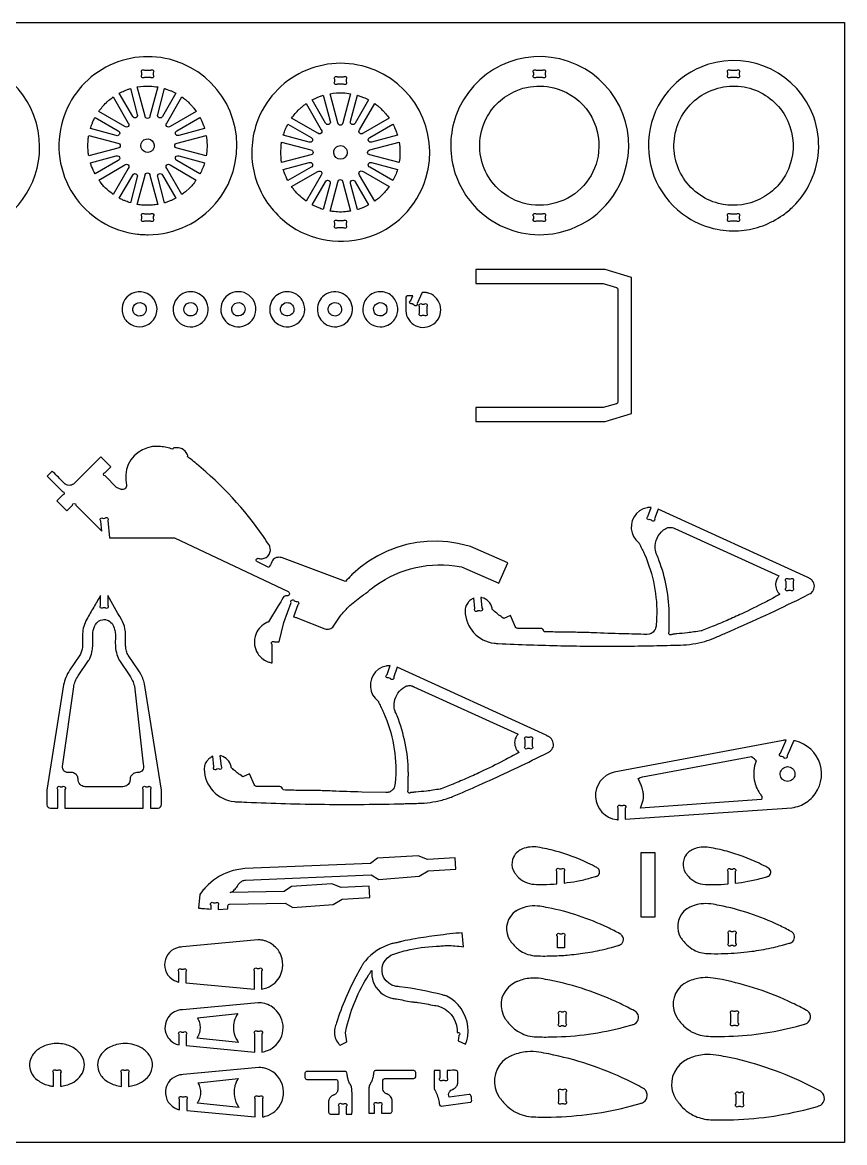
# Model space of a CAD drawing. Extents: x -1643 to 1837, y -1145 to 742.
# Drawn here: x 452 to 1837, y -1145 to 742 of the extents above; entities that cross this region are included whole.
import ezdxf

# ---------------------------------------------------------------- set-up
doc = ezdxf.new("R2010")
doc.units = 0
doc.header["$MEASUREMENT"] = 0
doc.layers.get('0').update_dxf_attribs({"linetype": 'CONTINUOUS'})
doc.layers.add('SECTIONCUTEDGES', color=18, linetype='CONTINUOUS')

msp = doc.modelspace()

# ---------------------------------------------------------------- linework, layer by layer
msp.add_lwpolyline([(1837.2, -1144.6), (-1643.2, -1144.6), (-1643.2, 741.9), (1837.2, 741.9)], close=True)
at = {"layer": 'SECTIONCUTEDGES'}
for points in [[(209.6, 444.5, 0.325322), (377.3, 389.5, 0.325497), (481.1, 532.1, 0.371858), (353.1, 680.4, 0.371962), (187.7, 575.4, 0.115164), (183.4, 507.4, 0.115322)], [(664.1, 384.4, 0.112364), (728.6, 399.3, 0.210055), (807, 490.9, 0.414116), (706.8, 677.8, 0.414311), (520, 577.7, 0.221929), (538.1, 452, 0.222236), (646, 385.4, 0.015157), (654.8, 384.7, 0.014233)], [(1231, 416.5, 0.206957), (1345.9, 386.1, 0.283205), (1466, 487.5, 0.410681), (1372, 676.2, 0.410721), (1182.3, 584.5, 0.157062), (1179.6, 492.7, 0.156826)], [(657.6, 661.2), (668.2, 661.2, -1), (672.5, 657), (672.5, 653.5, -1), (668.2, 649.2), (657.6, 649.2, -1), (653.3, 653.5), (653.3, 657, -1)], [(890.4, 409.7, 0.254136), (1030.2, 379.1, 0.254134), (1131.9, 479.7, 0.414116), (1031.7, 666.6, 0.414311), (844.9, 566.4, 0.14489), (844.4, 481.3, 0.144775)], [(1317.7, 661.2), (1328.3, 661.2, -1), (1332.6, 657), (1332.6, 653.5, -1), (1328.3, 649.2), (1317.7, 649.2, -1), (1313.4, 653.5), (1313.4, 657, -1)], [(1572.4, 413.7, 0.096009), (1622.5, 393.6, 0.068853), (1663.3, 391.5, 0.067711), (1699.2, 399.5, 0.064759), (1733.3, 417.5, 0.042288), (1751.1, 432.4, 0.076087), (1777.1, 467.6, 0.210202), (1785.1, 582.7, 0.404304), (1606.2, 670.8, 0.290152), (1507.9, 553, 0.289788)], [(1644.9, 661.2), (1655.5, 661.2, -1), (1659.7, 657), (1659.7, 653.5, -1), (1655.5, 649.2), (1644.9, 649.2, -1), (1640.6, 653.5), (1640.6, 657, -1)], [(982.5, 650), (993.1, 650, -1), (997.4, 645.7), (997.4, 642.2, -1), (993.1, 638), (982.5, 638, -1), (978.3, 642.2), (978.3, 645.7, -1)], [(633.9, 630.4), (645.5, 586.9, -1), (637.8, 583.7), (615.3, 622.7, -0.012176), (623.7, 626.7, -0.019565), (629.1, 628.9, -0.009363), (631.5, 629.7, 0.003121)], [(680, 633.2), (666.9, 584.2, -1), (658.7, 584.2), (645.6, 633.2, -0.057699), (667.1, 634.5, -0.024823)], [(710.4, 622.8), (687.8, 583.7, -1), (680.1, 586.9), (691.7, 630.5, 0.006199), (692.2, 630.4, -0.0186), (692.6, 630.3), (701.9, 626.9, -0.018388), (706.2, 624.9, 0.006129)], [(1005, 621.9), (991.8, 572.9, -1), (983.6, 572.9), (970.5, 621.9, -0.057699), (992, 623.3, -0.024823)], [(1253.6, 461.6, -0.211285), (1222.6, 536.5, -0.111358), (1233.5, 580, -0.08886), (1254.1, 607.4, -0.085912), (1283.8, 626.8, -0.063127), (1307.3, 633.5, -0.114379), (1352.8, 630.2, -0.173245), (1406.7, 589.7, -0.172762), (1422.8, 524, -0.286521), (1357.7, 440.1, -0.286207)], [(1715.8, 458.4, -0.083314), (1686.7, 440.9, -0.158081), (1625, 437, -0.418063), (1553.2, 560.5, -0.417665), (1677.6, 630.9, -0.195857), (1737.2, 584.3, -0.195502), (1747.3, 509.2, -0.076037), (1735.4, 481.2, -0.077055)], [(605, 616.4), (630.4, 572.5, -1), (624.6, 566.7), (580.7, 592, -0.014778), (586.6, 599.5, -0.028539), (593.5, 606.9, -0.018438), (597.7, 610.7, -0.011345)], [(744.9, 592), (701, 566.7, -1), (695.2, 572.5), (720.6, 616.4, 0.006303), (723.7, 614.1, -0.01891), (726.8, 611.8, -0.017187), (730.5, 608.6, -0.012321), (735.3, 603.7, -0.018926), (739.3, 599.2, -0.012469)], [(930, 605.2), (955.4, 561.2, -1), (949.6, 555.4), (905.6, 580.8, -0.014778), (911.5, 588.3, -0.028539), (918.4, 595.6, -0.018438), (922.7, 599.4, -0.011345)], [(958.8, 619.2), (970.5, 575.7, -1), (962.7, 572.5), (940.2, 611.4, -0.012176), (948.6, 615.4, -0.019565), (954, 617.6, -0.009363), (956.4, 618.4, 0.003121)], [(1035.3, 611.5), (1012.8, 572.5, -1), (1005, 575.7), (1016.7, 619.2, 0.006199), (1017.1, 619.1, -0.0186), (1017.6, 619), (1026.9, 615.6, -0.018388), (1031.1, 613.6, 0.006129)], [(1069.9, 580.8), (1025.9, 555.4, -1), (1020.1, 561.2), (1045.5, 605.1, 0.006303), (1048.6, 602.9, -0.01891), (1051.7, 600.5, -0.017187), (1055.4, 597.3, -0.012321), (1060.2, 592.5, -0.018926), (1064.2, 588, -0.012469)], [(574.4, 581.8), (613.4, 559.3, -1), (610.1, 551.5), (566.7, 563.2, -0.012918), (569.4, 570.9, -0.018758), (571.5, 576.1, -0.010898), (572.9, 579, 0.003632)], [(759, 563.2), (715.5, 551.5, -1), (712.3, 559.3), (751.2, 581.8, -0.026072), (755.1, 573.7, -0.02074)], [(899.3, 570.6), (938.3, 548.1, -1), (935.1, 540.3), (891.6, 551.9, -0.012918), (894.3, 559.7, -0.018758), (896.5, 564.9, -0.010898), (897.9, 567.7, 0.003632)], [(1083.9, 551.9), (1040.4, 540.3, -1), (1037.2, 548.1), (1076.2, 570.6, -0.026072), (1080, 562.5, -0.020703)], [(563.9, 551.5), (612.9, 538.4, -1), (612.9, 530.2), (563.9, 517, 0.006429), (563.3, 520.6, -0.01929), (562.8, 524.1), (562.3, 534.3), (562.8, 544.4, -0.018896), (563.3, 548, 0.006298)], [(761.7, 517.1), (712.7, 530.2, -1), (712.7, 538.4), (761.7, 551.5, -0.035509), (763.1, 535.7, -0.037792), (762.3, 520.8, -0.007975), (762, 518.9, 0.002658)], [(667.2, 523.7, -0.781821), (654, 541.5, -0.781093), (674, 532, -0.122906), (671.6, 527, -0.122447)], [(888.8, 540.2), (937.8, 527.1, -1), (937.8, 518.9), (888.8, 505.8, 0.006429), (888.2, 509.3, -0.01929), (887.7, 512.9), (887.2, 523), (887.7, 533.2, -0.018896), (888.2, 536.7, 0.006298)], [(992, 512.4, -0.385134), (977.7, 517.6, -0.384041), (981.4, 532.5, -0.445044), (997.8, 528.4, -0.443903)], [(1086.7, 505.8), (1037.6, 518.9, -1), (1037.6, 527.1), (1086.6, 540.3, -0.035509), (1088.1, 524.4, -0.037792), (1087.2, 509.6, -0.007975), (1087, 507.7, 0.002658)], [(566.6, 505.3), (610.1, 517, -1), (613.4, 509.2), (574.4, 486.7, -0.020623), (568.6, 499.5, -0.019978), (566.8, 504.4, -0.019766), (566.7, 504.9, 0.006588)], [(751.2, 486.7), (712.3, 509.2, -1), (715.5, 517), (759, 505.4, -0.023422), (755.6, 496, -0.022807)], [(580.7, 476.5), (624.6, 501.9, -1), (630.4, 496.1), (605.1, 452.2, -0.024397), (594.8, 460.4, -0.042082), (584.6, 471.3, -0.010889), (582.6, 473.9, 0.00363)], [(720.6, 452.1), (695.2, 496.1, -1), (701, 501.9), (744.9, 476.5, -0.014529), (738.4, 468.2, -0.022653), (733.9, 463.2), (726.8, 456.8, -0.018394), (723.7, 454.4, 0.006131)], [(891.5, 494.1), (935.1, 505.8, -1), (938.3, 498), (899.3, 475.5, -0.020623), (893.5, 488.2, -0.019978), (891.8, 493.2, -0.019766), (891.6, 493.6, 0.006588)], [(905.6, 465.3), (949.6, 490.6, -1), (955.4, 484.8), (930, 440.9, -0.024397), (919.8, 449.2, -0.042082), (909.5, 460.1, -0.010889), (907.5, 462.7, 0.00363)], [(1045.5, 440.9), (1020.1, 484.8, -1), (1025.9, 490.6), (1069.9, 465.3, -0.014529), (1063.4, 457, -0.022653), (1058.8, 452), (1051.7, 445.5, -0.018394), (1048.6, 443.2, 0.006131)], [(1076.2, 475.5), (1037.2, 498, -1), (1040.4, 505.8), (1083.9, 494.1, -0.023422), (1080.5, 484.7, -0.022807)], [(615.3, 445.8), (637.8, 484.8, -1), (645.6, 481.6), (633.9, 438.1, -0.012234), (626.4, 440.7, -0.017991), (621.4, 442.8, -0.010478), (618.3, 444.3, 0.003492)], [(645.6, 435.4), (658.7, 484.4, -1), (666.9, 484.4), (680, 435.4, -0.013089), (671.3, 434.3, -0.036535), (657.8, 434, -0.015577), (652.4, 434.4, -0.012352)], [(691.7, 438.1), (680.1, 481.6, -1), (687.8, 484.8), (710.4, 445.8, 0.006248), (706.2, 443.7, -0.018746), (701.9, 441.7), (692.6, 438.3, -0.018599), (692.2, 438.2, 0.006199)], [(940.2, 434.6), (962.7, 473.6, -1), (970.5, 470.4), (958.8, 426.9, -0.012234), (951.3, 429.5, -0.017991), (946.3, 431.6, -0.010478), (943.3, 433, 0.003492)], [(970.5, 424.1), (983.6, 473.1, -1), (991.8, 473.1), (1005, 424.1, -0.013089), (996.2, 423, -0.036535), (982.7, 422.7, -0.015577), (977.3, 423.2, -0.012352)], [(1016.7, 426.8), (1005, 470.4, -1), (1012.8, 473.6), (1035.3, 434.5, 0.006248), (1031.1, 432.4, -0.018746), (1026.9, 430.4), (1017.6, 427, -0.018599), (1017.1, 426.9, 0.006199)], [(672.5, 415.1), (672.5, 411.6, -1), (668.2, 407.3), (657.6, 407.3, -1), (653.3, 411.6), (653.3, 415.1, -1), (657.6, 419.3), (668.2, 419.3, -1)], [(1317.7, 419.3), (1328.3, 419.3, -1), (1332.6, 415.1), (1332.6, 411.6, -1), (1328.3, 407.3), (1317.7, 407.3, -1), (1313.4, 411.6), (1313.4, 415.1, -1)], [(1644.9, 419.3), (1655.5, 419.3, -1), (1659.7, 415.1), (1659.7, 411.6, -1), (1655.5, 407.3), (1644.9, 407.3, -1), (1640.6, 411.6), (1640.6, 415.1, -1)], [(982.5, 408.1), (993.1, 408.1, -1), (997.4, 403.8), (997.4, 400.3, -1), (993.1, 396.1), (982.5, 396.1, -1), (978.3, 400.3), (978.3, 403.8, -1)], [(1215.9, 69.8), (1433.8, 69.8), (1478.3, 83.3), (1478.3, 312.1), (1433.8, 325.7), (1215.9, 325.7), (1215.9, 302.4), (1430.3, 302.4), (1452.9, 295.6, -0.331314), (1455.1, 292.8), (1455.1, 102.7, -0.331314), (1452.9, 99.8), (1430.3, 93.1), (1215.9, 93.1)], [(630.6, 236, 0.865068), (673.9, 275.2, 0.86425), (621.2, 250, 0.072818), (624.8, 242.3, 0.072347)], [(717.8, 235.1, 0.318391), (751.9, 234.2, 0.317954), (764.1, 266.2, 0.517503), (719, 283.3, 0.517001)], [(797.1, 236, 0.74091), (844.2, 267.2, 0.740811), (787.6, 267.6, 0.14889), (787.5, 250.3, 0.148825)], [(879.3, 236, 0.331799), (914.6, 234.3, 0.331521), (926.3, 267.6, 0.502041), (881.7, 283.3, 0.501728)], [(962, 234.3, 0.63423), (1007.9, 261.6, 0.633992), (957.6, 279.7, 0.223996), (949.1, 256, 0.223818)], [(1037.3, 235.1, 0.166963), (1054.9, 229.2, 0.218695), (1077.8, 240, 0.177291), (1084.5, 258.4, 0.171132), (1077.8, 277.6, 0.189397), (1059.6, 288, 0.183559), (1038.5, 283.3, 0.164151), (1027.3, 268.9, 0.158029), (1026.8, 250, 0.081931), (1030.7, 242, 0.075339)], [(1125.3, 287.3), (1117.2, 268.7, -1), (1111.6, 266.5), (1108.4, 267.9, -1), (1106.2, 273.5), (1109.7, 281.5), (1101, 281.5, 0.146455), (1099.4, 280.7, 0.196282), (1097.8, 277.1), (1097.8, 256.3, 0.597776), (1144.9, 234.1, 0.597766), (1137.5, 285.6, 0.052723), (1132, 286.9, 0.044487)], [(646, 247.9, -0.127868), (640.8, 251.3, -0.137935), (638.3, 256.5, -0.320239), (643.9, 268.6, -0.324958), (657, 267.2, -0.217691), (660.8, 258.4, -0.220677), (656.6, 250, -0.140127), (650.6, 247.5, -0.112138)], [(732.6, 247.8, -0.15519), (726.5, 251.9, -0.312546), (725.8, 264.7, -0.392669), (740.6, 268.9, -0.389755), (745.9, 254.4, -0.204093), (739.9, 248.4, -0.136251), (733.2, 247.7, -0.015884), (732.9, 247.7, -0.015468)], [(808.6, 250, -0.389326), (806.7, 265.4, -0.393682), (821.7, 268.5, -0.425563), (825.3, 252.6, -0.30245), (813.5, 247.7, -0.064927), (811, 248.5, -0.063676)], [(887.4, 254.9, -0.275396), (889.4, 266.1, -0.267762), (900.4, 269.9, -0.183622), (907, 265.9, -0.175376), (909.5, 258.2, -0.249087), (904.2, 249.2, -0.472136)], [(974.6, 248.1, -0.160814), (969.1, 252.5, -0.156528), (967.1, 259.4, -0.261047), (972.8, 268.6, -0.251161), (983.9, 268.8, -0.13635), (988.1, 264.9, -0.240204), (988.9, 254.4, -0.195756), (983.1, 248.4, -0.192418)], [(1051.1, 248.1, -0.355945), (1043.7, 260.5, -0.188687), (1047.8, 267.5, -0.315158), (1060.9, 268.4, -0.316961), (1066.1, 256.5, -0.219082), (1060.6, 248.9, -0.217765)], [(1125.6, 267.4), (1129.1, 267.4, -1), (1133.3, 263.2), (1133.3, 252.5, -1), (1129.1, 248.3), (1125.6, 248.3, -1), (1121.3, 252.5), (1121.3, 263.2, -1)], [(493.8, -22.4), (519.6, -48.3, -1), (519.6, -54.3), (509.9, -63.9), (526.7, -80.7), (536.3, -71.1, -1), (542.3, -71.1), (585.9, -114.7), (584.2, -98, -1), (588, -93.4), (591.1, -93.1, -1), (595.7, -96.8), (598.7, -126.4), (708.4, -126.4), (899.8, -216.8, -0.168887), (901.7, -218.8, -0.362921), (900.5, -223.1, -0.089504), (899.3, -223.6, -0.079719), (898, -223.7, 0.015746), (896.2, -223.7, 0.104795), (894.2, -224.1, 0.167951), (891.2, -226.8, -0.009744), (883.1, -240.9), (866.6, -267.7, -0.104608), (866.1, -267.9, 0.035992), (863.9, -268.8, 0.188726), (845.7, -287.4, 0.136053), (843.2, -307, 0.111308), (848.5, -320.9, 0.142971), (864.4, -334.4, 0.032757), (867.2, -335.4, 0.017693), (872.6, -336.8), (872.6, -305.7, -1), (876.9, -301.4), (884.6, -301.4), (892.7, -268.5), (904.6, -234.9, -1), (910.1, -232.3), (913.4, -233.5, -1), (915.9, -238.9), (908.8, -259, -0.0051), (913.6, -260.5, -0.011435), (915.8, -261.2), (961.7, -279.3, 0.161502), (969.8, -279.6, 0.169689), (976.2, -275, 0.018768), (978.3, -271.6, -0.030198), (987.3, -258.3, -0.042786), (1003.8, -240.3, -0.036783), (1026.1, -222.6, -0.013895), (1028.4, -221.1, 0.025116), (1030.8, -219.6, 0.025774), (1033.9, -217, -0.018155), (1039.6, -212.1, -0.204103), (1180.4, -173.2), (1191.8, -175.1), (1254.9, -202.7), (1269.9, -168.4), (1206.8, -140.8), (1185.7, -135.8), (1168.5, -133.1), (1151.1, -132), (1133.7, -132.3), (1116.4, -134.2), (1099.3, -137.5), (1082.6, -142.4), (1066.3, -148.6), (1050.7, -156.3), (1035.8, -165.2), (1021.7, -175.5), (1008.5, -186.9, 0.013028), (1006, -189.3, -0.002171), (996.4, -199.4), (888.6, -159.5, 0.161142), (880, -159.5, 0.167596), (873.4, -164.5, 0.03262), (872.1, -166.8, -0.002417), (867.4, -176.1), (846.9, -165.8, -0.162704), (846.1, -164.5, -0.252017), (846.9, -161.5, -0.283369), (850.1, -160.7, 0.098494), (856, -161.3, 0.501374), (868.7, -140.6, 0.048434), (867.5, -138.1, 0.007698), (858, -123.9, 0.069513), (745.4, -1.5, 0.005338), (735.2, 6.7, 0.010401), (729.9, 10.7, -0.035073), (730.4, 11.6, 0.136057), (730.6, 12.1, 0.100505), (730.5, 12.5, 0.016455), (729.6, 14.5, 0.341491), (708.6, 25.4, 0.016455), (706.4, 25, 0.112005), (706.1, 24.8, 0.134653), (705.9, 24.5, -0.022312), (705.3, 23.2, 0.028235), (695.1, 25.9, 0.028606), (684.8, 27.5, 0.006314), (681.6, 27.8, 0.013802), (680.2, 27.8), (671.3, 27.5), (662.7, 25.6), (654.5, 22.3), (646.9, 17.7), (640.3, 11.9), (634.7, 5), (630.4, -2.8), (627.5, -11.1), (626, -19.8), (626, -28.7), (627.6, -37.4, -0.120312), (626.9, -40.7, -0.115005), (624.7, -43.5, -0.125142), (621.8, -44.8, -0.119875), (618.5, -44.6), (610.8, -41.6), (591.5, -22, -1), (591.5, -16.1), (601.2, -6.4), (584.4, 10.4), (539.4, -34.5, -0.145804), (533, -37.7, -0.210214), (524, -35.5, -0.016381), (523.6, -35.2, -0.008191), (522.8, -34.5, -0.009829), (518.7, -30.4, 0.001638), (502.3, -13.9)], [(1523, -77.6), (1517.2, -94, -1), (1511.8, -96.6), (1508.5, -95.4, -1), (1505.9, -90), (1511.3, -74.9, -0.009124), (1506.8, -75.2, 0.035207), (1504.4, -75.5), (1497.8, -77.5), (1491.8, -80.9), (1486.6, -85.4), (1482.4, -91), (1479.5, -97.2), (1477.9, -103.9), (1477.8, -110.8), (1479.1, -117.6), (1481.8, -124), (1485.7, -129.6), (1490.7, -134.4, -0.066761), (1491.3, -135.5, 0.023228), (1492.2, -137.5, 0.00512), (1496.2, -145.6, -0.014428), (1500, -153.7, -0.05613), (1516.5, -206.5, -0.057387), (1520.5, -260.4, -0.014084), (1519.5, -274.9, -0.122169), (1517.1, -281.9, -0.258679), (1503.9, -288.8, -0.000991), (1463.3, -287.8, -0.003047), (1413.7, -286.1, 0.006155), (1387, -285.3, 0.003714), (1373.3, -285.2, -0.004918), (1359.6, -285.1, -0.002398), (1345.4, -284.7, 0.000799), (1331.2, -284.3, 0.028598), (1330, -281.6, 0.161536), (1327.5, -279.2, 0.057098), (1326.3, -278.8, 0.047308), (1324.9, -278.6), (1286.6, -278.6, -0.081624), (1284.8, -278, -0.074835), (1283, -276.9, -0.020482), (1282.6, -276.5, -0.045194), (1282.5, -276.4), (1274.5, -257.1), (1263, -261.9), (1260.4, -260.2, -0.015251), (1253, -254.7, -0.015251), (1245.9, -248.7, 0.009145), (1244, -247.1, -0.096768), (1243.6, -246.6, -0.120073), (1243.5, -245.9, 0.047499), (1243.3, -244.6, 0.141524), (1237.3, -233.3, 0.141524), (1226.3, -227, 0.016567), (1225.4, -226.8, -0.005522), (1224.5, -226.6), (1226.3, -244.2, -1), (1222.5, -248.8), (1219, -249.2, -1), (1214.4, -245.4), (1212.5, -227.2, 0.004185), (1207.3, -230.8, 0.073254), (1202.8, -235, 0.086359), (1199.1, -241.7, 0.085895), (1197.9, -249.3, 0.181323), (1212.2, -285.7, 0.182665), (1246.7, -303.5, 0.017132), (1253.4, -304.1, 0.002988), (1307.4, -306.3, 0.006952), (1411.4, -308.5, 0.006952), (1515.5, -307.8, 0.001959), (1560.6, -306.7, 0.061284), (1601.5, -300.5, 0.032703), (1618.5, -294.5, 0.000916), (1636.6, -286.7, 0.00617), (1696.8, -259.9, 0.006143), (1756.5, -231.4), (1778.3, -220.6, 0.107121), (1783.5, -215.9, 0.158648), (1786.3, -207.5, 0.179758), (1782.8, -198.1, 0.084569), (1778.3, -194.4, 0.011402), (1776.8, -193.6, 0.006019), (1774, -192.2)], [(1547, -288.7), (1545.9, -288.7, -1), (1541.7, -284.4), (1541.7, -282, -0.005457), (1541.7, -269.7, -0.005557), (1541.8, -263.9, 0.010785), (1541.9, -258, 0.044291), (1537.3, -209.5, 0.045327), (1524.4, -163.6, 0.011839), (1520.3, -153.6, -0.056794), (1518.6, -148, -0.12358), (1519.6, -130.9, -0.12042), (1528.7, -115.9, -0.074062), (1536.3, -110.3, -0.231079), (1550, -109.8, -0.017826), (1550.6, -110.1, 0.011527), (1551.2, -110.4), (1726.6, -190.4, 0.033575), (1723.9, -194.2, 0.089461), (1721.3, -200.9, 0.115413), (1721.7, -210.8, 0.115536), (1726.5, -219.5, 0.020408), (1727.3, -220.4, -0.006802), (1728.2, -221.2, -0.003887), (1702.7, -234.8, -0.01123), (1663.9, -254, -0.006478), (1639.2, -265.1, -0.006479), (1614.2, -275.6), (1597.4, -282.3, -0.027258), (1595.4, -282.7, -0.004531), (1583.2, -284.7, -0.00906), (1572.6, -286.1, -0.005336), (1554.6, -287.9, -0.019134), (1552.7, -288, -0.021054)], [(1738.5, -210.3), (1738.5, -199.7, -1), (1742.7, -195.4), (1746.3, -195.4, -1), (1750.5, -199.7), (1750.5, -210.3, -1), (1746.3, -214.6), (1742.7, -214.6, -1)], [(511.7, -581.3), (511.7, -549.7, -1), (515.9, -545.4), (519.5, -545.4, -1), (523.7, -549.7), (523.7, -581.3), (655.7, -581.3), (655.7, -549.7, -1), (659.9, -545.4), (663.5, -545.4, -1), (667.7, -549.7), (667.7, -581.3), (680.7, -581.3, 0.185813), (684.4, -579.4, 0.172664), (686.1, -575.3), (686.1, -551.2), (657.5, -372.3, 0.048631), (654.7, -362.7, 0.053476), (647.3, -348.7), (630.3, -323.9, -0.042369), (628.7, -320.8, -0.05136), (626.4, -312.7, -0.022282), (626, -309.6, -0.018567), (625.8, -305.9, -0.006146), (625.8, -289.6, 0.052443), (624.8, -279.2, 0.080341), (618.8, -263.4, 0.0006), (595.7, -223.2), (595.7, -239.9, -1), (591.5, -244.1), (587.9, -244.1, -1), (583.7, -239.9), (583.7, -223.2, -0.001265), (572.1, -243, 0.003794), (560.7, -263, 0.058244), (555.4, -275.5, 0.063092), (553.5, -287.8, 0.016618), (553.5, -302.5, -0.039019), (553.2, -310.5, -0.08946), (549.3, -323.3, -0.007435), (549.1, -323.7, -0.011972), (549, -323.9), (531.9, -348.7, 0.048899), (525.2, -361.2, 0.053441), (521.5, -373.6), (493.3, -551.3), (493.3, -575.9, 0.185957), (495.2, -579.6, 0.172664), (499.3, -581.3, 0.016956), (503.6, -581.4, -0.004396)], [(521.5, -517.8, -0.187835), (519.5, -511.6, -0.028282), (519.8, -509.5, 0.010555), (520.2, -507.3), (538.4, -377, -0.055767), (541.1, -367.9, -0.048899), (546.2, -358.3), (563.6, -333, 0.039283), (566.3, -327.8, 0.054551), (569.8, -315.7, 0.021912), (570.4, -311.3, 0.018988), (570.7, -306.2, 0.00723), (570.7, -289.7, -0.03342), (570.9, -285.6, -0.101204), (575.4, -272, -0.223836), (586.9, -264, -0.159962), (597, -265.5, -0.155534), (604.4, -272.9, -0.055982), (607.4, -280.5, -0.058348), (608.6, -288.3, -0.012826), (608.6, -297.3, 0.009225), (608.6, -306.2, 0.056267), (610.3, -319.4, 0.058965), (614.7, -331.2, 0.007426), (615.3, -332.3, 0.011972), (615.6, -332.9), (633, -358.3, -0.04427), (637.7, -366.7, -0.04711), (640.5, -375.2, -0.004249), (640.6, -375.6, -0.011983), (640.6, -375.7), (655.7, -507.3, -0.002653), (656.2, -511.6, -0.124044), (655.7, -515.5, -0.265958), (648.8, -521.1, -0.032026), (644.7, -521.5, 0.095423), (640.6, -522.4, 0.129798), (635.8, -526.2, 0.129739), (633.5, -531.8, 0.026744), (633.3, -534.2, -0.059933), (633, -536.5, -0.165101), (628.8, -542.7, -0.156708), (621.4, -545.4), (558, -545.4, -0.145829), (551, -543, -0.209993), (546.1, -534.9, -0.017729), (545.9, -531.9, 0.079747), (545.2, -528.9, 0.142824), (541.1, -523.7, 0.142126), (534.7, -521.4, 0.022063), (530.9, -521.3, -0.046173), (527.1, -521.1, -0.187835)], [(1083.4, -344.1), (1077.6, -360.5, -1), (1072.2, -363.1), (1068.8, -361.9, -1), (1066.3, -356.5), (1071.6, -341.4, -0.009124), (1067.1, -341.7, 0.035207), (1064.8, -342), (1058.2, -344.1), (1052.1, -347.4), (1046.9, -352), (1042.8, -357.5), (1039.9, -363.7), (1038.3, -370.5), (1038.2, -377.4), (1039.5, -384.1), (1042.1, -390.5), (1046.1, -396.2), (1051.1, -400.9, -0.066761), (1051.7, -402, 0.023228), (1052.6, -404.1, 0.00512), (1056.6, -412.1, -0.014428), (1060.4, -420.2, -0.058639), (1077.3, -475.3, -0.059897), (1080.6, -531.7, -0.014451), (1079.7, -542.1, -0.181237), (1074.9, -551.3, -0.094922), (1070.3, -554.2, -0.087412), (1064.4, -555.3), (1023.6, -554.3, -0.003047), (974, -552.6, 0.006155), (947.3, -551.8, 0.003714), (933.7, -551.7, -0.004918), (920, -551.6, -0.002398), (905.8, -551.2, 0.000799), (891.5, -550.8, 0.028598), (890.3, -548.2, 0.161536), (887.9, -545.7, 0.057098), (886.7, -545.3, 0.047308), (885.2, -545.1), (847, -545.1, -0.088454), (845.2, -544.6, -0.074835), (843.3, -543.4, -0.020482), (843, -543.1, -0.045194), (842.9, -542.9), (834.9, -523.6), (823.4, -528.4), (818.3, -524.9, -0.015251), (812.7, -520.7, -0.012477), (806.3, -515.2, 0.009145), (804.4, -513.6, -0.096768), (804, -513.1, -0.120073), (803.8, -512.4, 0.047499), (803.7, -511.1, 0.141524), (797.7, -499.8, 0.141524), (786.7, -493.5, 0.016567), (785.8, -493.3, -0.005522), (784.9, -493.1), (786.7, -510.7, -1), (782.9, -515.4), (779.4, -515.7, -1), (774.7, -511.9), (772.9, -493.8, 0.004185), (767.6, -497.3, 0.073254), (763.2, -501.5, 0.086359), (759.5, -508.2, 0.085895), (758.3, -515.8, 0.185891), (773.2, -552.7, 0.184789), (809.1, -570.3, 0.011293), (813.2, -570.6, -0.000025), (829.9, -571.3, 0.008699), (961, -574.9, 0.008533), (1094.8, -573.9, 0.002513), (1104.2, -573.6, -0.003747), (1113.7, -573.4, 0.001648), (1123.5, -573.1, 0.012595), (1128.7, -572.9, 0.03009), (1148.7, -570.1, 0.028719), (1169.1, -564.8, 0.022705), (1176.7, -562, 0.003791), (1221.2, -542.7, 0.004936), (1269.1, -520.8, 0.004909), (1316.9, -497.9), (1338.7, -487.1, 0.107121), (1343.9, -482.4, 0.158648), (1346.7, -474, 0.179758), (1343.2, -464.6, 0.084569), (1338.7, -460.9, 0.011402), (1337.2, -460.1, 0.006019), (1334.4, -458.7)], [(1107.4, -555.2), (1106.3, -555.2, -1), (1102.1, -550.9), (1102.1, -548.5, -0.005457), (1102.1, -536.2, -0.002886), (1102.2, -528.2, 0.011204), (1102.2, -520.1, 0.045332), (1097, -472.2, 0.045335), (1083.2, -426.1, 0.013972), (1080.9, -420.8, -0.030249), (1079.8, -417.9, -0.04675), (1078.6, -412.9, -0.071998), (1078.8, -402.3, -0.113056), (1084.7, -387.6, -0.112492), (1096.5, -376.9, -0.11859), (1103.3, -375, -0.115868), (1110.4, -376.3, -0.017826), (1111, -376.6, 0.011527), (1111.6, -376.9), (1287, -456.9, 0.03732), (1284, -461.2, 0.102803), (1281.5, -468.6, 0.112003), (1282.5, -478.4, 0.112091), (1287.7, -486.9, 0.01533), (1288.1, -487.3, -0.00511), (1288.5, -487.7, -0.003887), (1263.1, -501.3, -0.01123), (1224.2, -520.5, -0.006478), (1199.6, -531.6, -0.006479), (1174.6, -542.1), (1157.8, -548.8, -0.027258), (1155.8, -549.2, -0.004531), (1143.6, -551.2, -0.00906), (1133, -552.6, -0.005336), (1115, -554.4, -0.019134), (1113.1, -554.5, -0.021054)], [(1298.9, -476.8), (1298.9, -466.2, -1), (1303.1, -462), (1306.6, -462, -1), (1310.9, -466.2), (1310.9, -476.8, -1), (1306.6, -481.1), (1303.1, -481.1, -1)], [(1455.7, -600.9), (1455.7, -581.5, -1), (1459.9, -577.2), (1463.4, -577.2, -1), (1467.7, -581.5), (1467.7, -600.2), (1748.5, -580.6, 0.064499), (1761.5, -577.4, 0.11269), (1782.9, -563, 0.26871), (1795.8, -507.2, 0.268886), (1753.8, -468.1, 0.009244), (1752.7, -467.9, -0.003081), (1751.6, -467.7), (1740.3, -493.5, -1), (1734.7, -495.7), (1731.5, -494.3, -1), (1729.3, -488.7), (1738.9, -466.8, 0.007419), (1735.5, -467, 0.015637), (1733.9, -467.2), (1448.9, -520.8, 0.364198), (1417.5, -562.6, 0.365133), (1453.3, -600.7, 0.008463), (1454.5, -600.8, -0.002821)], [(1493.2, -581.3), (1497.8, -568, 0.033242), (1498.2, -565.9, 0.018338), (1498.5, -562.1, 0.037378), (1498.4, -558.9, 0.017912), (1497.5, -552.4, 0.022888), (1496.3, -547.4, 0.034926), (1495.2, -544.2, 0.01324), (1492.2, -537.7, -0.004413), (1489, -531.2, 0.006445), (1492.9, -530, -0.019338), (1496.9, -528.9), (1680.4, -494.3), (1682.6, -496.1, -0.018379), (1684.6, -498, -0.018378), (1686.5, -500.1), (1688.2, -502.3), (1686.7, -506.5, 0.139305), (1685.7, -537.7, 0.102133), (1695.8, -558.6, 0.033661), (1696.9, -560, -0.097619), (1697.5, -560.8, -0.082482), (1697.6, -561.5, -0.025939), (1697.7, -563.9, -0.02594), (1697.6, -565, -0.012951), (1697.2, -567)], [(1732.7, -532.9, -0.908595), (1747.8, -513.4, -0.9083), (1736.7, -535.4, -0.048053), (1734.6, -534.4, -0.047891)], [(1352.6, -708.7), (1352.6, -687.8, -1), (1356.9, -683.6), (1360.4, -683.6, -1), (1364.6, -687.8), (1364.6, -707.5, 0.01908), (1386.1, -704.3, 0.017443), (1409.3, -699), (1417.7, -696.7, -0.038389), (1419.3, -696.2, 0.080703), (1420.9, -695.5, 0.501374), (1421.8, -682.9, 0.054447), (1419.8, -681.6, 0.011126), (1404.7, -673.9, 0.045142), (1350.3, -653.7, 0.025718), (1320.6, -647.2, 0.068137), (1307.2, -646.9, 0.069566), (1294.4, -650.1, 0.072806), (1286.5, -654.8, 0.110709), (1279.4, -663.7), (1277.8, -667.9), (1276.9, -672.4), (1276.8, -677), (1277.4, -681.5), (1278.8, -685.8), (1281, -689.9, 0.021357), (1282.3, -691.7, 0.014133), (1285.6, -695.8, 0.103358), (1298.4, -705.6, 0.100305), (1314.4, -709.6, 0.015529), (1329.3, -709.9, 0.017374)], [(1640.9, -709), (1640.9, -688.2, -1), (1645.2, -683.9), (1648.7, -683.9, -1), (1652.9, -688.2), (1652.9, -707.8, 0.01908), (1674.4, -704.6, 0.017443), (1697.6, -699.4), (1706, -697.1, -0.038389), (1707.6, -696.5, 0.080703), (1709.2, -695.8, 0.501374), (1710.1, -683.3, 0.054447), (1708.1, -681.9, 0.011126), (1693, -674.3, 0.045142), (1638.6, -654, 0.025718), (1608.9, -647.6, 0.068137), (1595.5, -647.2, 0.069566), (1582.7, -650.4, 0.072806), (1574.8, -655.1, 0.110709), (1567.7, -664), (1566.1, -668.3), (1565.2, -672.8), (1565.1, -677.3), (1565.7, -681.8), (1567.1, -686.2), (1569.3, -690.2, 0.021357), (1570.6, -692, 0.014133), (1573.9, -696.2, 0.103358), (1586.6, -705.9, 0.100305), (1602.7, -710, 0.015529), (1617.6, -710.2, 0.017374)], [(748.9, -749.7, 0.003806), (755.2, -750.3, 0.001632), (769.8, -751.4), (769.8, -745, -1), (774, -740.8), (777.6, -740.8, -1), (781.8, -745), (781.8, -752.2), (798.3, -751.2), (798.3, -745.9, -0.408796), (801.2, -742.9), (894.5, -741.2), (907.4, -748.7), (975.5, -743.6), (990.6, -734.4), (1037.3, -731.7), (1036.1, -712.5), (989.3, -715.3), (973.4, -708.9), (905.3, -713.2), (893.3, -722), (802.1, -723.5, 0.083049), (809, -719.1, 0.08201), (814.2, -712.7, -0.01187), (815.8, -709.9, -0.066267), (818.3, -707, -0.078483), (822.9, -703.9, -0.083534), (827.8, -702.5), (1039.6, -693.9), (1052.5, -701.3), (1120.6, -696.2), (1135.7, -687.1), (1182.4, -684.3), (1181.2, -665.1), (1134.4, -667.9), (1118.5, -661.5), (1050.4, -665.8), (1038.4, -674.7), (826.7, -683.3, 0.064783), (800.7, -688.6, 0.125373), (760.5, -714.8, 0.01919), (755.6, -720.5), (751.2, -726.6)], [(1291.5, -822, 0.065635), (1303.8, -827.7, 0.062601), (1317.8, -830.1, 0.012318), (1332.4, -830.4, 0.017265), (1364.2, -829.3, 0.006228), (1369.8, -828.8, 0.002281), (1384.8, -827.3, 0.012938), (1400.2, -825.3, 0.018394), (1433.1, -818.8, 0.00664), (1444.4, -816), (1455.6, -812.9, -0.044724), (1457.1, -812.4, 0.087071), (1459.9, -811.2, 0.501374), (1461, -794.5, 0.052991), (1458.8, -793, 0.012578), (1438.2, -782.5, 0.062543), (1337.7, -749.1, 0.01309), (1323.8, -746.7, 0.069731), (1306.8, -746.6, 0.049289), (1294, -749.6, 0.034019), (1288.3, -752, 0.017944), (1284.4, -754.2, 0.01715), (1283, -755.1), (1278.3, -759), (1274.3, -763.6), (1271.2, -768.8), (1269, -774.5), (1267.8, -780.5), (1267.7, -786.6), (1268.6, -792.6), (1270.4, -798.4), (1273.3, -803.8, 0.030734), (1275.1, -806.3, -0.007019), (1277, -808.6, 0.03989), (1284.2, -816.5, 0.046849)], [(1583.2, -820.1, 0.113994), (1606.5, -826.3, 0.012132), (1629.3, -826.4, 0.014603), (1651.4, -825.4, 0.007186), (1673.1, -823.4, 0.012938), (1688.5, -821.4, 0.018394), (1721.4, -814.9, 0.00664), (1732.6, -812.1), (1743.8, -809, -0.044724), (1745.4, -808.5, 0.087071), (1748.1, -807.3, 0.501374), (1749.3, -790.6, 0.052991), (1747.1, -789.1, 0.012578), (1726.5, -778.6, 0.062543), (1626, -745.2, 0.01309), (1612.1, -742.8, 0.069731), (1595.1, -742.7, 0.049289), (1582.2, -745.7, 0.034019), (1576.5, -748.2, 0.017944), (1572.7, -750.3, 0.01715), (1571.3, -751.2), (1566.6, -755.1), (1562.6, -759.7), (1559.5, -764.9), (1557.3, -770.6), (1556.1, -776.6), (1556, -782.7), (1556.8, -788.7), (1558.7, -794.5), (1561.5, -799.9, 0.030734), (1563.3, -802.4, -0.007019), (1565.3, -804.7, 0.03239), (1571.2, -811.4, 0.073161)], [(987.2, -980.7), (998.8, -975.1), (996.3, -959.9), (998.3, -950.6, -0.083655), (1035.2, -862.6, -0.00626), (1037.9, -858.6, 0.002087), (1040.5, -854.6, 0.006638), (1040.5, -860.1, 0.043175), (1041.1, -866.4), (1042.5, -872.1), (1044.7, -877.6), (1047.6, -882.7), (1051.2, -887.4), (1055.3, -891.6), (1060, -895.3), (1065.1, -898.2), (1070.5, -900.5), (1076.2, -902, 0.028044), (1079.2, -902.4, -0.017732), (1082.1, -902.8, -0.012811), (1094.7, -905.1, 0.01328), (1107.4, -907.3, 0.012993), (1113.2, -908.1, -0.01195), (1119, -908.8, -0.010726), (1132.7, -911.1, 0.00932), (1146.4, -913.5, -0.00474), (1151.2, -914.3, -0.025801), (1152, -914.5, -0.314046), (1184.4, -953.9, -0.022826), (1184.4, -956.6, 0.007607), (1184.5, -959.3), (1184.9, -959.5, -1), (1187.5, -964), (1186.3, -973.5), (1198.7, -978.6, -0.00783), (1199.6, -975.9, 0.023494), (1200.5, -973.2), (1202.2, -965.3), (1202.8, -957.2), (1202.5, -949.1), (1201.1, -941), (1198.7, -933.3), (1195.4, -925.9), (1191.2, -918.9), (1186.1, -912.5), (1180.3, -906.9), (1173.8, -902), (1166.8, -897.9, 0.037256), (1165.4, -897.4, -0.003315), (1159.7, -896, 0.034716), (1087.6, -882.1, 0.01139), (1082.9, -881.6, -0.034028), (1080.3, -881.3), (1074.5, -879.4), (1069.2, -876.3), (1064.7, -872.1), (1061.2, -867), (1058.9, -861.3), (1057.9, -855.2), (1058.3, -849.1), (1060, -843.2), (1063, -837.8), (1067.1, -833.2), (1072.1, -829.6, -0.025958), (1073.4, -828.9, -0.012621), (1077.7, -827.2, -0.017599), (1084.3, -825, -0.012694), (1099.2, -820.9, -0.049711), (1149, -813.9, -0.008291), (1151.8, -813.8, 0.013835), (1154.6, -813.7, 0.008166), (1159.4, -813.3, -0.020152), (1168.2, -812.8, -0.024348), (1180.6, -813.3, -0.020289), (1195.3, -815.1), (1193, -791.2, 0.009618), (1151.1, -795.8, 0.010773), (1114, -801.4, 0.002048), (1096.9, -804.4, 0.021874), (1088.8, -806.3, 0.013096), (1086.7, -806.9, -0.020745), (1084.6, -807.5, -0.016173), (1080.6, -808.4, 0.028503), (1073.2, -810.1, 0.148721), (1029.8, -838.6, 0.008202), (1027.4, -841.6, 0.016416), (1026.2, -843.2, 0.017481), (1024.6, -845.8, 0.006923), (1016.3, -860.5, 0.047966), (981.1, -943.2, 0.008193), (978.5, -952, 0.054151), (977.6, -957.1, 0.093895), (979.1, -968.1, 0.093895), (984.4, -977.8, 0.028093), (985.8, -979.3, -0.009362)], [(1353.3, -816.8), (1353.3, -797.2, -1), (1357.6, -792.9), (1361.1, -792.9, -1), (1365.3, -797.2), (1365.3, -816.8)], [(1645.8, -789), (1649.4, -789, -1), (1653.6, -793.3), (1653.6, -808.7, -1), (1649.4, -812.9), (1645.8, -812.9, -1), (1641.6, -808.7), (1641.6, -793.3, -1)], [(715.5, -874.3), (715.5, -857, -1), (719.7, -852.7), (723.3, -852.7, -1), (727.5, -857), (727.5, -875.4), (843, -886.4), (843.1, -855.6, -1), (847.3, -851.4), (850.8, -851.4, -1), (855.1, -855.6), (855, -886.4, 0.047423), (864, -883.9, 0.099809), (877.7, -875.4, 0.170073), (890.2, -850.9, 0.122256), (888.1, -830.2, 0.096881), (880.3, -817.3, 0.123217), (862.6, -805.5, 0.038722), (857.1, -804, 0.035655), (850.9, -803.2, 0.006019), (849.5, -803.2, 0.014702), (848.9, -803.2), (721.5, -815.1, 0.005876), (717, -815.5, 0.023567), (715.9, -815.7, 0.319045), (691.9, -840.6, 0.318903), (707.6, -871.5, 0.035261), (711.1, -873, 0.02915)], [(1290.5, -959.4, 0.113994), (1317.9, -966.6, 0.012132), (1344.7, -966.7, 0.059829), (1466.3, -949.9), (1479.5, -946.3, -0.044724), (1481.3, -945.7, 0.087071), (1484.5, -944.3, 0.501374), (1485.9, -924.6, 0.052991), (1483.3, -922.9, 0.012578), (1459.1, -910.5, 0.062543), (1340.8, -871.2, 0.009794), (1325.8, -868.5, 0.06036), (1308.2, -867.8, 0.075913), (1286.1, -873.1, 0.006314), (1283.7, -874.1, 0.013802), (1282.6, -874.7), (1276.4, -878.2), (1270.9, -882.8), (1266.3, -888.3), (1262.6, -894.4), (1260, -901.1), (1258.6, -908.1), (1258.4, -915.3), (1259.5, -922.4), (1261.7, -929.2), (1265, -935.5, 0.027175), (1266.5, -937.6, -0.003463), (1269.4, -941.2, 0.032859), (1276.5, -949.2, 0.053889), (1286.4, -957, 0.018728)], [(1580.4, -958.4, 0.113994), (1607.8, -965.6, 0.012132), (1634.6, -965.8, 0.059829), (1756.2, -948.9), (1769.4, -945.3, -0.044724), (1771.2, -944.7, 0.087071), (1774.4, -943.3, 0.501374), (1775.7, -923.7, 0.052991), (1773.2, -921.9, 0.012578), (1749, -909.6, 0.062543), (1630.7, -870.2, 0.009794), (1615.7, -867.5, 0.06036), (1598.1, -866.9, 0.075913), (1576, -872.2, 0.006314), (1573.6, -873.2, 0.013802), (1572.5, -873.7), (1566.3, -877.3), (1560.8, -881.9), (1556.1, -887.3), (1552.5, -893.5), (1549.9, -900.1), (1548.5, -907.2), (1548.3, -914.3), (1549.3, -921.4), (1551.5, -928.2), (1554.9, -934.6, 0.027175), (1556.4, -936.6, -0.003463), (1559.3, -940.3, 0.032859), (1566.4, -948.3, 0.053889), (1576.3, -956.1, 0.018728)], [(716, -980.1), (716, -962.8, -1), (720.3, -958.6), (723.8, -958.6, -1), (728, -962.8), (728, -981.2), (843.6, -992.2), (843.6, -961.5, -1), (847.8, -957.2), (851.3, -957.2, -1), (855.6, -961.5), (855.6, -992.2, 0.05147), (865.2, -989.5, 0.107286), (879.6, -979.9, 0.219098), (891.1, -946.8, 0.219068), (873.4, -916.6, 0.070527), (863, -911.3, 0.070554), (851.5, -909.1, 0.006019), (850, -909, 0.014702), (849.4, -909), (722, -921, 0.006012), (718, -921.3, 0.049653), (713.7, -922.1, 0.199317), (695.7, -936.9, 0.276745), (697.2, -967.4, 0.112527), (706.6, -976.4, 0.077117)], [(1355.7, -944), (1355.7, -928.6, -1), (1359.9, -924.3), (1363.4, -924.3, -1), (1367.7, -928.6), (1367.7, -944, -1), (1363.4, -948.2), (1359.9, -948.2, -1)], [(1657.6, -927.6), (1657.6, -943, -1), (1653.3, -947.3), (1649.8, -947.3, -1), (1645.6, -943), (1645.6, -927.6, -1), (1649.8, -923.4), (1653.3, -923.4, -1)], [(746, -968.8, 0.036811), (749, -963.6, 0.086534), (751.7, -954.2, 0.075433), (751.4, -945.2, 0.075591), (748.4, -936.8, 0.014453), (747.8, -935.8, -0.004817), (747.2, -934.8), (814.8, -927.4, 0.075939), (809, -940.2, 0.1558), (810, -964.7, 0.037072), (812.3, -970, 0.029434), (816.2, -976.3)], [(504.3, -1049.8), (504.3, -1027, -1), (508.5, -1022.8), (512, -1022.8, -1), (516.3, -1027), (516.3, -1049.8, 0.027943), (525.3, -1048.1, 0.074409), (538.4, -1042.7, 0.105275), (551.2, -1030.7, 0.255238), (554.3, -1002.9, 0.127924), (544, -989.2, 0.103344), (525.1, -979.7, 0.09748), (502.7, -978.2, 0.100786), (482.1, -985.3, 0.113409), (469, -997.6, 0.265194), (467, -1026.7, 0.119117), (477.4, -1039.4, 0.097373), (495.4, -1048.2, 0.01993), (498.3, -1048.9, 0.009773)], [(618.9, -1050), (618.9, -1027.1, -1), (623.1, -1022.9), (626.6, -1022.9, -1), (630.9, -1027.1), (630.9, -1050, 0.027668), (640.2, -1048.2, 0.055217), (649.3, -1044.8, 0.085085), (662.5, -1035.1, 0.151535), (670.7, -1018.8, 0.187353), (666.5, -998.4, 0.110616), (653.6, -985.7, 0.074635), (639.8, -979.8, 0.126646), (610.7, -979.6, 0.102686), (591.7, -988.9, 0.126984), (581.1, -1002.4, 0.265876), (584.3, -1031.5, 0.110812), (598, -1043.5, 0.05007), (607.5, -1047.5, 0.044392)], [(1282.9, -1093.4, 0.113994), (1313.3, -1101.4, 0.012132), (1343.1, -1101.6, 0.059829), (1478.2, -1082.9), (1492.9, -1078.8, -0.044724), (1494.9, -1078.2, 0.087071), (1498.5, -1076.6, 0.501374), (1500, -1054.8, 0.052991), (1497.1, -1052.8, 0.012578), (1470.2, -1039.1, 0.062543), (1338.8, -995.4, 0.009794), (1322.2, -992.4, 0.06036), (1302.6, -991.7, 0.075913), (1278, -997.6, 0.006314), (1275.4, -998.7, 0.013802), (1274.2, -999.3), (1267.3, -1003.2), (1261.1, -1008.3), (1256, -1014.4), (1251.9, -1021.2), (1249, -1028.6), (1247.5, -1036.5), (1247.3, -1044.4), (1248.4, -1052.3), (1250.9, -1059.9), (1254.6, -1066.9, 0.027175), (1256.2, -1069.2, -0.003463), (1259.4, -1073.2, 0.02583), (1265.9, -1080.6, 0.060935), (1278.4, -1090.8, 0.018728)], [(1586, -1100.4, 0.046849), (1598, -1104.3, 0.043821), (1611.2, -1106.1, 0.00767), (1619.9, -1106.4, 0.008632), (1641.6, -1106.4, 0.059829), (1776.7, -1087.7), (1791.4, -1083.6, -0.044724), (1793.4, -1082.9, 0.087071), (1797, -1081.4, 0.501374), (1798.4, -1059.6, 0.052991), (1795.6, -1057.6, 0.012578), (1768.7, -1043.9, 0.062543), (1637.3, -1000.2, 0.009794), (1620.6, -997.2, 0.06036), (1601.1, -996.5, 0.075913), (1576.5, -1002.4, 0.006314), (1573.8, -1003.5, 0.013802), (1572.6, -1004), (1565.7, -1008), (1559.6, -1013.1), (1554.4, -1019.2), (1550.4, -1026), (1547.5, -1033.4), (1545.9, -1041.2), (1545.7, -1049.2), (1546.9, -1057.1), (1549.3, -1064.7), (1553.1, -1071.7, 0.027175), (1554.7, -1074, -0.003463), (1557.9, -1078, 0.02583), (1564.3, -1085.4, 0.060935), (1576.9, -1095.6, 0.037469)], [(716.9, -1089.4), (716.9, -1072.1, -1), (721.1, -1067.8), (724.7, -1067.8, -1), (728.9, -1072.1), (728.9, -1090.4), (844.4, -1101.5), (844.4, -1070.7, -1), (848.7, -1066.5), (852.2, -1066.5, -1), (856.4, -1070.7), (856.4, -1101.5, 0.05147), (866, -1098.8, 0.107286), (880.4, -1089.1, 0.274564), (890.2, -1047.5, 0.274971), (858.3, -1019, 0.024029), (853.7, -1018.4, 0.032605), (850.3, -1018.3), (722.9, -1030.2, 0.005876), (718.4, -1030.6, 0.023567), (717.3, -1030.8, 0.338335), (693.1, -1057.8, 0.338371), (712.8, -1088.2, 0.017682), (714.4, -1088.7, 0.01173)], [(748.1, -1044), (815.6, -1036.7, 0.027636), (812.2, -1042.9, 0.051025), (809.7, -1050.2, 0.106989), (809.2, -1067.7, 0.104563), (816.1, -1084.2, 0.011182), (816.6, -1084.9, -0.003727), (817.1, -1085.5), (746.8, -1078, 0.036811), (749.8, -1072.9, 0.086534), (752.6, -1063.4, 0.075433), (752.2, -1054.5, 0.075591), (749.3, -1046, 0.014453), (748.7, -1045, -0.004817)], [(985.7, -1096.5), (985.7, -1083.7, -1), (990, -1079.4), (993.5, -1079.4, -1), (997.7, -1083.7), (997.7, -1096.5), (1007.3, -1096.5, -0.001774), (1007.4, -1076.7, 0.005323), (1007.3, -1057, 0.074659), (1006.3, -1050.7, 0.078228), (1003.5, -1045.2, 0.030172), (1003.2, -1044.8, -0.06218), (1002.8, -1044.3, -0.043803), (1002.3, -1043.1, -0.015581), (1000.7, -1037.8, -0.013564), (999.9, -1034.6, -0.012396), (999.3, -1031, -0.000611), (998.7, -1027.3, 0.317491), (996.5, -1025, 0.023467), (996.3, -1024.9, 0.011768), (995.9, -1024.9), (931.1, -1024.9, 0.185889), (929.1, -1025.8, 0.185889), (928.1, -1027.9, 0.012559), (928.1, -1031.5, 0.012559), (928.1, -1035.2, 0.385084), (931.1, -1038.2), (980.4, -1038.2, -0.385084), (983.3, -1041.2), (983.3, -1055.9, -0.140934), (981.4, -1061, -0.142668), (977.2, -1064.3, -0.012498), (975.7, -1064.8, 0.057452), (974.2, -1065.5, 0.082815), (970.7, -1068.5, 0.082815), (968.4, -1072.5, 0.013896), (968, -1073.6, 0.038477), (967.9, -1074), (967.9, -1093.5, 0.185889), (968.8, -1095.6, 0.185889), (970.9, -1096.5, 0.015071), (973.9, -1096.5, -0.002512)], [(1035.5, -1095), (1045.1, -1095), (1045.1, -1082.1, -1), (1049.3, -1077.9), (1052.8, -1077.9, -1), (1057.1, -1082.1), (1057.1, -1095, -0.002512), (1069, -1095, 0.015071), (1071.9, -1095, 0.185889), (1074, -1094, 0.185889), (1074.9, -1092), (1074.9, -1072.5, 0.071586), (1074.3, -1070.4, 0.063601), (1072.1, -1067, 0.143034), (1065.9, -1062.8, -0.055411), (1064.2, -1062.1, -0.121828), (1060.9, -1058.8, -0.120265), (1059.5, -1054.4), (1059.5, -1039.7, -0.385084), (1062.5, -1036.7), (1111.7, -1036.7, 0.385084), (1114.7, -1033.7, 0.012559), (1114.8, -1030, 0.012559), (1114.7, -1026.4, 0.185889), (1113.7, -1024.3, 0.185889), (1111.7, -1023.4), (1046.9, -1023.4, 0.149897), (1045, -1024, 0.169825), (1044.1, -1025.5, 0.040846), (1043.8, -1027, -0.028197), (1042.9, -1032.9, -0.029318), (1040.8, -1040.8, -0.075684), (1039.3, -1043.7, 0.078228), (1036.5, -1049.1, 0.074659), (1035.5, -1055.4, 0.005323), (1035.4, -1075.2, -0.001774)], [(1171.1, -1068, -0.27052), (1171.4, -1059.2, -0.179679), (1176.9, -1054.9, 0.119755), (1181.6, -1052.1, 0.106739), (1184.9, -1047, 0.013896), (1185.3, -1045.9, 0.038477), (1185.4, -1045.5), (1185.4, -1026, 0.185889), (1184.5, -1023.9, 0.185889), (1182.4, -1023, 0.015071), (1179.4, -1022.9, -0.002512), (1167.6, -1023), (1167.6, -1035.8, -1), (1163.3, -1040), (1159.8, -1040, -1), (1155.6, -1035.8), (1155.6, -1023), (1146, -1023), (1146, -1054.4, 0.081137), (1146.3, -1055, -0.024824), (1147.7, -1057.4, -0.040706), (1151.6, -1066.8, -0.039526), (1154, -1077, -0.000611), (1154.6, -1080.7, 0.317491), (1156.8, -1083, 0.023467), (1157.1, -1083.1, 0.0277), (1157.4, -1083.1), (1206.5, -1076.8, 0.185889), (1208.4, -1075.6, 0.185889), (1209, -1073.5, 0.012559), (1208.7, -1069.8, 0.012559), (1208.1, -1066.2, 0.185889), (1206.9, -1064.3, 0.186046), (1204.8, -1063.6)], [(1363.6, -1079.1), (1360, -1079.1, -1), (1355.8, -1074.9), (1355.8, -1059.5, -1), (1360, -1055.2), (1363.6, -1055.2, -1), (1367.8, -1059.5), (1367.8, -1074.9, -1)], [(1666.3, -1064.3), (1666.3, -1079.7, -1), (1662, -1083.9), (1658.5, -1083.9, -1), (1654.3, -1079.7), (1654.3, -1064.3, -1), (1658.5, -1060), (1662, -1060, -1)]]:
    msp.add_lwpolyline(points, format="xyb", close=True, dxfattribs=at)
msp.add_lwpolyline([(1517.8, -764.6), (1517.8, -656.6), (1493.9, -656.6), (1493.9, -764.6)], close=True, dxfattribs=at)

doc.saveas('drawing.dxf')
